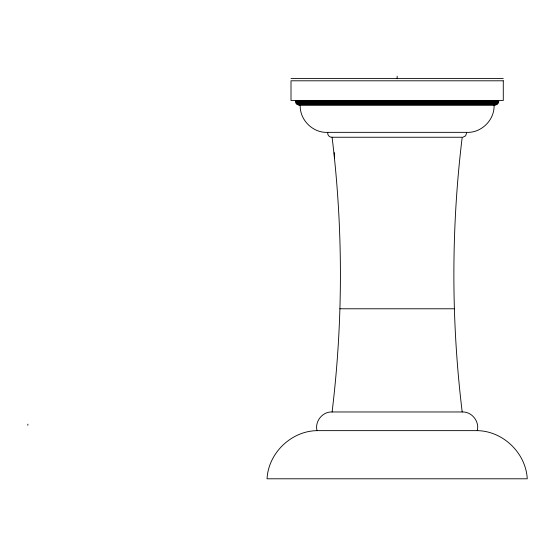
<?xml version="1.0" encoding="UTF-8"?>
<svg xmlns="http://www.w3.org/2000/svg" width="555" height="555" viewBox="0 0 555 555"><rect width="100%" height="100%" fill="white"/><g stroke="black" fill="none" stroke-linecap="round" stroke-linejoin="round"><path stroke-width="0.83" d="M466.609 132.978L465.576 135.871L462.828 137.245M494.054 104.826C494.928 119.727 481.435 133.221 466.533 132.347L327.762 132.347C312.86 133.221 299.367 119.727 300.234 104.826L297.737 104.666L296.099 103.292M317.03 430.638C291.243 431.02 268.391 453.033 267.045 478.792L527.25 478.792C525.904 453.033 503.045 431.02 477.258 430.638L317.03 430.638C314.581 421.412 322.559 411.519 332.091 411.97C343.184 320.839 343.184 228.376 332.091 137.245A4.1 4.1 0 0 1 327.762 132.347M477.258 430.638C479.714 421.412 471.736 411.519 462.197 411.97L332.091 411.97M299.61 104.944L300.13 104.846M291.007 78.408L503.281 78.408M295.447 101.128L498.841 101.128M295.489 101.766L498.806 101.766M295.635 102.384L498.654 102.384M295.884 102.973L498.404 102.973M296.231 103.507L498.057 103.507M296.668 103.979L497.627 103.979M297.168 104.368L497.12 104.368M297.737 104.666L496.558 104.666M298.34 104.867L495.955 104.867M298.972 104.957L495.324 104.957M332.091 137.245L462.197 137.245C451.111 228.376 451.111 320.839 462.197 411.97M339.875 308.781L454.413 308.781M334.27 152.632L334.492 158.654M397.144 76.208L397.144 78.761M27.854 424.173A1.492 1.054 -90 0 1 27.75 425.303M503.281 80.794L291.007 80.794L291.007 100.49L503.281 100.49L503.281 80.794"/></g></svg>
